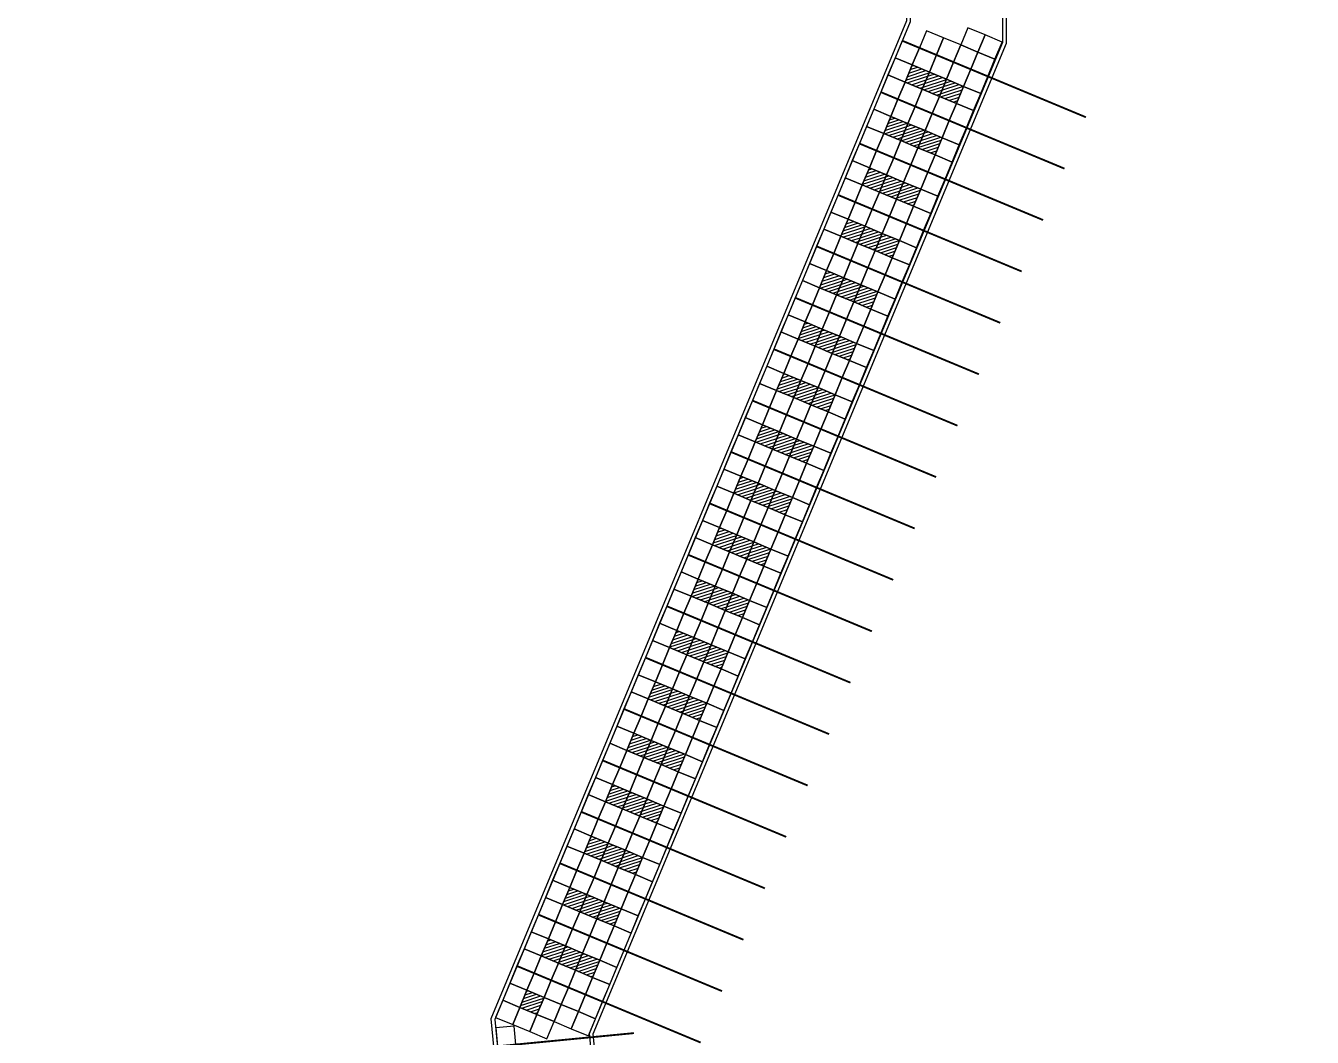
# Model space of a CAD drawing. Extents: x 833816 to 4746262, y -3629782 to -1973088.
# Drawn here: x 1983031 to 2017696, y -2655706 to -2628458 of the extents above; entities that cross this region are included whole.
import ezdxf

# ---------------------------------------------------------------- set-up
doc = ezdxf.new("R2010")
doc.units = 0
doc.header["$LTSCALE"] = 1000
doc.header["$MEASUREMENT"] = 0
doc.layers.add('W-FLOAT_BOWL浮筒', color=253, linetype='Continuous')

# ---------------------------------------------------------------- blocks, each defined once
blk = doc.blocks.new('浮筒')
at = {"layer": 'W-FLOAT_BOWL浮筒'}
blk.add_lwpolyline([(-230.422514301099, -268.1519436870731), (268.1519436870876, -230.4225143010844), (230.422514301099, 268.1519436870876), (-268.1519436870876, 230.422514301099)], close=True, dxfattribs=at)
blk = doc.blocks.new('*U182')
at = {"color": 2, "const_width": 50}
blk.add_lwpolyline([(-2682.074776178459, 0), (2682.074776178459, 0)], dxfattribs=at)
blk = doc.blocks.new('*U179')
at = {"color": 0, "linetype": 'ByBlock', "lineweight": -2, "transparency": 16777216}
for p in [(0, 0), (-9.184850993605149e-14, -1500), (-1.83697019872103e-13, -3000), (-2.755455298081545e-13, -4500), (-3.673940397442059e-13, -6000), (-4.592425496802575e-13, -7500), (-5.51091059616309e-13, -9000), (-6.429395695523604e-13, -10500), (-7.347880794884119e-13, -12000), (-8.266365894244634e-13, -13500), (-9.18485099360515e-13, -15000), (-1.010333609296566e-12, -16500), (-1.102182119232618e-12, -18000), (-1.194030629168669e-12, -19500), (-1.285879139104721e-12, -21000), (-1.377727649040772e-12, -22500), (-1.469576158976824e-12, -24000), (-1.561424668912875e-12, -25500), (-1.653273178848927e-12, -27000)]:
    blk.add_blockref('*U182', p, dxfattribs=at)
blk = doc.blocks.new('空格子')
at = {"layer": 'W-FLOAT_BOWL浮筒'}
h = blk.add_hatch(dxfattribs=at)
h.set_pattern_fill('ANSI31', color=256, scale=50)
h.set_pattern_definition([(45, (0, 0), (-56.12660075668221, 56.12660075668221), [])])
h.paths.add_polyline_path([(218.5956631333102, 262.5550514239585), (-279.9787948548328, 224.8256220379262), (-242.2493654687423, -273.7488359502167), (256.3250925194006, -236.0194065642427)])
blk.add_lwpolyline([(-242.2493654687423, -273.7488359502167), (256.3250925194006, -236.0194065642427), (218.5956631333102, 262.5550514239585), (-279.9787948548328, 224.8256220379262)], close=True, dxfattribs=at)
blk = doc.blocks.new('*U184')
at = {"color": 2, "const_width": 50}
blk.add_lwpolyline([(-1847.664629760897, 0), (1847.664629760664, 0)], dxfattribs=at)
blk = doc.blocks.new('*U185')
at = {"color": 0, "linetype": 'ByBlock', "lineweight": -2, "transparency": 16777216}
for p in [(0, 0), (-9.184850993605149e-14, -1500), (-1.83697019872103e-13, -3000), (-2.755455298081545e-13, -4500), (-3.673940397442059e-13, -6000), (-4.592425496802575e-13, -7500), (-5.51091059616309e-13, -9000), (-6.429395695523604e-13, -10500), (-7.347880794884119e-13, -12000), (-8.266365894244634e-13, -13500), (-9.18485099360515e-13, -15000), (-1.010333609296566e-12, -16500), (-1.102182119232618e-12, -18000), (-1.194030629168669e-12, -19500)]:
    blk.add_blockref('*U184', p, dxfattribs=at)

msp = doc.modelspace()

# ---------------------------------------------------------------- linework, layer by layer
at = {"color": 5}
for points in [[(2011010.421816497, -2538408.236850098), (2010986.101862427, -2585582.841147959), (2006762.259349059, -2589558.570878785), (2006760.584867893, -2628329.062754046), (1995564.871769599, -2655212.673111753), (1997554.129688379, -2675761.137101205), (1983030.898038168, -2685977.620426444), (1992105.502495804, -2698905.523689832), (1997214.96893784, -2695313.388200251), (2011153.237490474, -2695313.388200239), (2011153.237490472, -2692613.388200239), (1998318.96593149, -2692613.388200251), (1991699.926348476, -2683180.456256231), (2000394.224820749, -2677064.382540273), (1998323.44582558, -2655611.813493039), (2009461.018279909, -2628923.867513603), (2009462.209482793, -2590725.143875901), (2017687.443014945, -2582983.068882986), (2017696.397314157, -2565613.976785112), (2013699.55267596, -2559492.336093048), (2013710.848307081, -2537581.648104792)], [(2011053.237490472, -2692713.388200239), (1998266.972587338, -2692713.388200251), (1991560.696843727, -2683156.134176622), (2000289.096645912, -2677016.071607713), (1998221.498139656, -2655596.451348439), (2009361.018904506, -2628903.83681074), (2009362.210830094, -2590681.937938851), (2017587.465285794, -2582939.843251458), (2017596.381973397, -2565643.708231579), (2013599.5373352, -2559522.067539515), (2013610.832511132, -2537612.262502765)], [(2011110.437612445, -2538377.622452124), (2011086.079591578, -2585626.066779487), (2006862.257483084, -2589601.777304041), (2006860.584004517, -2628349.055281984), (1995666.821314832, -2655227.982237695), (1997659.273042361, -2675809.437355874), (1983170.140929511, -2686001.933089148), (1992129.856149009, -2698766.162336376), (1997183.334860298, -2695213.388200251), (2011053.237490474, -2695213.388200239), (2011053.237490472, -2692713.388200239)]]:
    msp.add_lwpolyline(points, dxfattribs=at)

# ---------------------------------------------------------------- block references
for name, p, rotation in [('*U179', (2009120.622131436, -2629891.814444269), 337.3906525848824), ('空格子', (2007064.613410495, -2629841.76512812), 333.0630648960332), ('空格子', (2007526.187165331, -2630033.988094613), 333.0630648960332), ('空格子', (2007987.760920168, -2630226.211061106), 333.0630648960332), ('空格子', (2006487.944511015, -2631226.486392626), 333.0630648960332), ('空格子', (2006949.518265851, -2631418.709359119), 333.0630648960332), ('空格子', (2007411.092020686, -2631610.932325611), 333.0630648960332), ('空格子', (2005911.275611534, -2632611.207657131), 333.0630648960332), ('空格子', (2006372.84936637, -2632803.430623624), 333.0630648960332), ('空格子', (2006834.423121205, -2632995.653590117), 333.0630648960332), ('空格子', (2005334.606712053, -2633995.928921637), 333.0630648960332), ('空格子', (2005796.180466889, -2634188.15188813), 333.0630648960332), ('空格子', (2006257.754221725, -2634380.374854623), 333.0630648960332), ('空格子', (2004757.937812573, -2635380.650186143), 333.0630648960332), ('空格子', (2005219.511567409, -2635572.873152636), 333.0630648960332), ('空格子', (2005681.085322244, -2635765.096119129), 333.0630648960332), ('空格子', (2004181.268913092, -2636765.371450649), 333.0630648960332), ('空格子', (2004642.842667928, -2636957.594417142), 333.0630648960332), ('空格子', (2005104.416422763, -2637149.817383634), 333.0630648960332), ('空格子', (2003604.600013612, -2638150.092715154), 333.0630648960332), ('空格子', (2004066.173768447, -2638342.315681648), 333.0630648960332), ('空格子', (2004527.747523282, -2638534.538648141), 333.0630648960332), ('空格子', (2003027.931114131, -2639534.81397966), 333.0630648960332), ('空格子', (2003489.504868966, -2639727.036946154), 333.0630648960332), ('空格子', (2003951.078623802, -2639919.259912646), 333.0630648960332), ('空格子', (2002451.262214649, -2640919.535244166), 333.0630648960332), ('空格子', (2002912.835969486, -2641111.758210659), 333.0630648960332), ('空格子', (2003374.409724321, -2641303.981177152), 333.0630648960332), ('空格子', (2001874.593315169, -2642304.256508672), 333.0630648960332), ('空格子', (2002336.167070005, -2642496.479475166), 333.0630648960332), ('空格子', (2002797.74082484, -2642688.702441658), 333.0630648960332), ('空格子', (2001297.924415688, -2643688.977773177), 333.0630648960332), ('空格子', (2001759.498170524, -2643881.200739671), 333.0630648960332), ('空格子', (2002221.071925359, -2644073.423706164), 333.0630648960332), ('空格子', (2000721.255516208, -2645073.699037683), 333.0630648960332), ('空格子', (2001182.829271043, -2645265.922004176), 333.0630648960332), ('空格子', (2001644.403025879, -2645458.144970669), 333.0630648960332), ('空格子', (2000144.586616727, -2646458.42030219), 333.0630648960332), ('空格子', (2000606.160371562, -2646650.643268683), 333.0630648960332), ('空格子', (2001067.734126398, -2646842.866235175), 333.0630648960332), ('空格子', (1999567.917717246, -2647843.141566695), 333.0630648960332), ('空格子', (2000029.491472082, -2648035.364533188), 333.0630648960332), ('空格子', (2000491.065226917, -2648227.58749968), 333.0630648960332), ('空格子', (1998991.248817765, -2649227.862831201), 333.0630648960332), ('空格子', (1999452.822572601, -2649420.085797694), 333.0630648960332), ('空格子', (1999914.396327437, -2649612.308764187), 333.0630648960332), ('空格子', (1998414.57991829, -2650612.584095692), 333.0630648960332), ('空格子', (1998876.153673126, -2650804.807062186), 333.0630648960332), ('空格子', (1999337.727427962, -2650997.030028678), 333.0630648960332), ('空格子', (1997837.911018811, -2651997.305360199), 333.0630648960332), ('空格子', (1998299.484773646, -2652189.528326691), 333.0630648960332), ('空格子', (1998761.058528482, -2652381.751293184), 333.0630648960332), ('空格子', (1997261.242119336, -2653382.026624706), 333.0630648960332), ('空格子', (1997722.815874172, -2653574.249591199), 333.0630648960332), ('空格子', (1998184.389629007, -2653766.472557691), 333.0630648960332), ('空格子', (1996684.573219877, -2654766.747889221), 333.0630648960332), ('*U185', (1997583.007380617, -2655771.288222868), 5.513579165402326)]:
    msp.add_blockref(name, p, dxfattribs=dict(rotation=rotation))
at = {"layer": 'W-FLOAT_BOWL浮筒'}
for p, rotation in [((2007435.980193026, -2628918.249603766), 333.0630648960807), ((2008551.350669189, -2628841.121781917), 333.0630648960807), ((2009012.924424023, -2629033.34474841), 333.0630648960807), ((2006782.183471696, -2629187.600392107), 333.0630648960807), ((2007243.757226531, -2629379.823358598), 333.0630648960807), ((2007897.553947861, -2629110.472570259), 333.0630648960807), ((2008359.127702695, -2629302.695536752), 333.0630648960807), ((2006589.960505203, -2629649.174146942), 333.0630648960807), ((2007705.330981368, -2629572.046325093), 333.0630648960807), ((2008820.70145753, -2629494.918503245), 333.0630648960807), ((2008166.904736201, -2629764.269291586), 333.0630648960807), ((2008628.478491037, -2629956.492258079), 333.0630648960807), ((2006397.73753871, -2630110.747901776), 333.0630648960807), ((2006859.311293543, -2630302.97086827), 333.0630648960807), ((2008436.255524542, -2630418.066012914), 333.0630648960807), ((2006205.514572214, -2630572.32165661), 333.0630648960807), ((2006667.088327051, -2630764.544623104), 333.0630648960807), ((2007320.885048379, -2630495.193834763), 333.0630648960807), ((2007782.458803214, -2630687.416801257), 333.0630648960807), ((2006013.291605723, -2631033.895411446), 333.0630648960807), ((2007128.662081887, -2630956.767589598), 333.0630648960807), ((2008244.032558049, -2630879.63976775), 333.0630648960807), ((2007590.23583672, -2631148.990556092), 333.0630648960807), ((2008051.809591556, -2631341.213522585), 333.0630648960807), ((2005821.06863923, -2631495.469166282), 333.0630648960807), ((2006282.642394063, -2631687.692132776), 333.0630648960807), ((2007859.586625063, -2631802.787277419), 333.0630648960807), ((2005628.845672736, -2631957.042921116), 333.0630648960807), ((2006090.41942757, -2632149.26588761), 333.0630648960807), ((2006744.216148899, -2631879.915099268), 333.0630648960807), ((2007205.789903733, -2632072.138065762), 333.0630648960807), ((2005436.622706243, -2632418.616675952), 333.0630648960807), ((2006551.993182406, -2632341.488854105), 333.0630648960807), ((2007667.363658569, -2632264.361032254), 333.0630648960807), ((2007013.56693724, -2632533.711820598), 333.0630648960807), ((2007475.140692076, -2632725.934787088), 333.0630648960807), ((2005244.399739749, -2632880.190430786), 333.0630648960807), ((2005705.973494582, -2633072.413397281), 333.0630648960807), ((2007282.917725582, -2633187.508541923), 333.0630648960807), ((2005052.176773255, -2633341.764185622), 333.0630648960807), ((2005513.750528089, -2633533.987152116), 333.0630648960807), ((2006167.547249418, -2633264.636363774), 333.0630648960807), ((2006629.121004252, -2633456.859330268), 333.0630648960807), ((2004859.953806763, -2633803.337940455), 333.0630648960807), ((2005975.324282925, -2633726.21011861), 333.0630648960807), ((2007090.694759088, -2633649.082296758), 333.0630648960807), ((2006436.898037759, -2633918.433085104), 333.0630648960807), ((2006898.471792596, -2634110.656051595), 333.0630648960807), ((2004667.730840268, -2634264.911695291), 333.0630648960807), ((2005129.304595101, -2634457.134661787), 333.0630648960807), ((2006706.248826102, -2634572.229806428), 333.0630648960807), ((2004475.507873775, -2634726.485450126), 333.0630648960807), ((2004937.081628608, -2634918.708416621), 333.0630648960807), ((2005590.878349937, -2634649.357628279), 333.0630648960807), ((2006052.452104772, -2634841.580594774), 333.0630648960807), ((2004283.284907282, -2635188.05920496), 333.0630648960807), ((2005398.655383444, -2635110.931383116), 333.0630648960807), ((2006514.02585961, -2635033.803561265), 333.0630648960807), ((2005860.229138278, -2635303.154349609), 333.0630648960807), ((2006321.802893116, -2635495.377316099), 333.0630648960807), ((2004091.061940788, -2635649.632959795), 333.0630648960807), ((2004552.63569562, -2635841.855926293), 333.0630648960807), ((2006129.579926621, -2635956.951070935), 333.0630648960807), ((2003898.838974295, -2636111.206714631), 333.0630648960807), ((2004360.412729128, -2636303.429681127), 333.0630648960807), ((2005014.209450457, -2636034.078892786), 333.0630648960807), ((2005475.783205291, -2636226.30185928), 333.0630648960807), ((2003706.616007802, -2636572.780469465), 333.0630648960807), ((2004821.986483964, -2636495.652647622), 333.0630648960807), ((2005937.356960129, -2636418.524825769), 333.0630648960807), ((2005283.560238797, -2636687.875614116), 333.0630648960807), ((2005745.133993635, -2636880.098580604), 333.0630648960807), ((2003514.393041308, -2637034.354224301), 333.0630648960807), ((2003975.96679614, -2637226.577190798), 333.0630648960807), ((2005552.911027141, -2637341.672335439), 333.0630648960807), ((2003322.170074814, -2637495.927979136), 333.0630648960807), ((2003783.743829647, -2637688.150945634), 333.0630648960807), ((2004437.540550976, -2637418.800157291), 333.0630648960807), ((2004899.11430581, -2637611.023123786), 333.0630648960807), ((2003129.947108323, -2637957.501733971), 333.0630648960807), ((2004245.317584483, -2637880.373912128), 333.0630648960807), ((2005360.688060648, -2637803.246090274), 333.0630648960807), ((2004706.891339317, -2638072.596878621), 333.0630648960807), ((2005168.465094155, -2638264.819845108), 333.0630648960807), ((2002937.724141827, -2638419.075488806), 333.0630648960807), ((2003399.29789666, -2638611.298455304), 333.0630648960807), ((2004976.242127661, -2638726.393599943), 333.0630648960807), ((2002745.501175334, -2638880.649243641), 333.0630648960807), ((2003207.074930166, -2639072.872210138), 333.0630648960807), ((2003860.871651495, -2638803.521421796), 333.0630648960807), ((2004322.445406329, -2638995.744388292), 333.0630648960807), ((2002553.278208841, -2639342.222998476), 333.0630648960807), ((2003668.648685002, -2639265.095176633), 333.0630648960807), ((2004784.019161168, -2639187.967354779), 333.0630648960807), ((2004130.222439836, -2639457.318143127), 333.0630648960807), ((2004591.796194674, -2639649.541109615), 333.0630648960807), ((2002361.055242348, -2639803.796753311), 333.0630648960807), ((2002822.628997179, -2639996.01971981), 333.0630648960807), ((2004399.573228182, -2640111.114864448), 333.0630648960807), ((2002168.832275853, -2640265.370508146), 333.0630648960807), ((2002630.406030685, -2640457.593474644), 333.0630648960807), ((2003284.202752014, -2640188.242686302), 333.0630648960807), ((2003745.776506849, -2640380.465652796), 333.0630648960807), ((2001976.60930936, -2640726.944262981), 333.0630648960807), ((2003091.979785522, -2640649.816441139), 333.0630648960807), ((2004207.350261689, -2640572.688619283), 333.0630648960807), ((2003553.553540355, -2640842.039407632), 333.0630648960807), ((2004015.127295193, -2641034.26237412), 333.0630648960807), ((2001784.386342868, -2641188.518017815), 333.0630648960807), ((2002245.960097697, -2641380.740984316), 333.0630648960807), ((2003822.904328701, -2641495.836128954), 333.0630648960807), ((2001592.163376374, -2641650.09177265), 333.0630648960807), ((2002053.737131205, -2641842.31473915), 333.0630648960807), ((2002707.533852533, -2641572.963950808), 333.0630648960807), ((2003169.107607368, -2641765.186917303), 333.0630648960807), ((2001399.94040988, -2642111.665527485), 333.0630648960807), ((2002515.310886041, -2642034.537705645), 333.0630648960807), ((2003630.681362207, -2641957.40988379), 333.0630648960807), ((2002976.884640874, -2642226.760672138), 333.0630648960807), ((2003438.458395714, -2642418.983638625), 333.0630648960807), ((2001207.717443387, -2642573.23928232), 333.0630648960807), ((2001669.291198216, -2642765.462248822), 333.0630648960807), ((2003246.235429221, -2642880.55739346), 333.0630648960807), ((2001015.494476894, -2643034.813037156), 333.0630648960807), ((2001477.068231724, -2643227.036003656), 333.0630648960807), ((2002130.864953053, -2642957.685215314), 333.0630648960807), ((2002592.438707887, -2643149.908181808), 333.0630648960807), ((2000823.2715104, -2643496.386791991), 333.0630648960807), ((2001938.641986561, -2643419.25897015), 333.0630648960807), ((2003054.012462726, -2643342.131148294), 333.0630648960807), ((2002400.215741394, -2643611.481936644), 333.0630648960807), ((2002861.789496235, -2643803.704903129), 333.0630648960807), ((2000631.048543907, -2643957.960546826), 333.0630648960807), ((2001092.622298737, -2644150.183513327), 333.0630648960807), ((2002669.56652974, -2644265.278657964), 333.0630648960807), ((2000438.825577414, -2644419.534301661), 333.0630648960807), ((2000900.399332243, -2644611.757268162), 333.0630648960807), ((2001554.196053572, -2644342.40647982), 333.0630648960807), ((2002015.769808407, -2644534.629446315), 333.0630648960807), ((2000246.60261092, -2644881.108056495), 333.0630648960807), ((2001361.97308708, -2644803.980234656), 333.0630648960807), ((2002477.343563247, -2644726.852412799), 333.0630648960807), ((2001823.546841913, -2644996.20320115), 333.0630648960807), ((2002285.120596753, -2645188.426167634), 333.0630648960807), ((2000054.379644426, -2645342.681811331), 333.0630648960807), ((2000515.953399255, -2645534.904777833), 333.0630648960807), ((2002092.89763026, -2645649.999922469), 333.0630648960807), ((1999862.156677933, -2645804.255566166), 333.0630648960807), ((2000323.730432763, -2645996.478532668), 333.0630648960807), ((2000977.527154091, -2645727.127744326), 333.0630648960807), ((2001439.100908925, -2645919.35071082), 333.0630648960807), ((1999669.933711441, -2646265.829321001), 333.0630648960807), ((2000785.304187598, -2646188.701499161), 333.0630648960807), ((2001900.674663766, -2646111.573677304), 333.0630648960807), ((2001246.877942432, -2646380.924465656), 333.0630648960807), ((2001708.451697273, -2646573.147432139), 333.0630648960807), ((1999477.710744946, -2646727.403075836), 333.0630648960807), ((1999939.284499774, -2646919.626042339), 333.0630648960807), ((2001516.228730778, -2647034.721186974), 333.0630648960807), ((1999285.487778453, -2647188.976830672), 333.0630648960807), ((1999747.061533281, -2647381.199797173), 333.0630648960807), ((2000400.85825461, -2647111.849008832), 333.0630648960807), ((2000862.432009445, -2647304.071975326), 333.0630648960807), ((1999093.26481196, -2647650.550585505), 333.0630648960807), ((2000208.635288117, -2647573.422763668), 333.0630648960807), ((2001324.005764285, -2647496.294941809), 333.0630648960807), ((2000670.209042951, -2647765.645730162), 333.0630648960807), ((2001131.782797794, -2647957.868696644), 333.0630648960807), ((1998901.041845465, -2648112.12434034), 333.0630648960807), ((1999362.615600294, -2648304.347306845), 333.0630648960807), ((2000939.559831299, -2648419.442451479), 333.0630648960807), ((1998708.818878974, -2648573.698095175), 333.0630648960807), ((1999170.392633801, -2648765.92106168), 333.0630648960807), ((1999824.18935513, -2648496.570273337), 333.0630648960807), ((2000285.763109964, -2648688.793239832), 333.0630648960807), ((1998516.59591248, -2649035.271850011), 333.0630648960807), ((1999631.966388637, -2648958.144028174), 333.0630648960807), ((2000093.540143472, -2649150.366994667), 333.0630648960807), ((2000747.336864806, -2648881.016206315), 333.0630648960807), ((1998324.372945986, -2649496.845604844), 333.0630648960807), ((2000555.113898313, -2649342.589961149), 333.0630648960807), ((1998785.946700813, -2649689.068571351), 333.0630648960807), ((2000362.890931821, -2649804.163715984), 333.0630648960807), ((1998132.149979492, -2649958.419359681), 333.0630648960807), ((1998593.723734326, -2650150.642326171), 333.0630648960807), ((1999247.520455649, -2649881.291537843), 333.0630648960807), ((1999709.094210484, -2650073.514504337), 333.0630648960807), ((1997939.927012998, -2650419.993114516), 333.0630648960807), ((1999055.297489162, -2650342.865292666), 333.0630648960807), ((1999516.871243996, -2650535.088259159), 333.0630648960807), ((2000170.667965325, -2650265.73747082), 333.0630648960807), ((1997747.704046506, -2650881.566869349), 333.0630648960807), ((1999978.444998833, -2650727.311225653), 333.0630648960807), ((1998209.277801338, -2651073.789835842), 333.0630648960807), ((1999786.222032339, -2651188.884980488), 333.0630648960807), ((1997555.481080012, -2651343.140624185), 333.0630648960807), ((1998017.054834846, -2651535.363590677), 333.0630648960807), ((1998670.851556174, -2651266.012802335), 333.0630648960807), ((1999132.425311008, -2651458.235768829), 333.0630648960807), ((1997363.258113519, -2651804.71437902), 333.0630648960807), ((1998478.628589682, -2651727.586557171), 333.0630648960807), ((1998940.202344516, -2651919.809523664), 333.0630648960807), ((1999593.999065848, -2651650.458735324), 333.0630648960807), ((1997171.035147026, -2652266.288133855), 333.0630648960807), ((1999401.776099353, -2652112.032490159), 333.0630648960807), ((1997632.608901858, -2652458.511100348), 333.0630648960807), ((1999209.553132859, -2652573.606244994), 333.0630648960807), ((1996978.812180532, -2652727.86188869), 333.0630648960807), ((1997440.385935372, -2652920.084855184), 333.0630648960807), ((1998094.182656694, -2652650.73406684), 333.0630648960807), ((1998555.756411528, -2652842.957033335), 333.0630648960807), ((1996786.589214039, -2653189.435643525), 333.0630648960807), ((1997901.959690208, -2653112.307821678), 333.0630648960807), ((1998363.533445042, -2653304.530788172), 333.0630648960807), ((1999017.330166365, -2653035.17999983), 333.0630648960807), ((1996594.366247546, -2653651.00939836), 333.0630648960807), ((1998825.107199873, -2653496.753754665), 333.0630648960807), ((1997055.940002383, -2653843.232364855), 333.0630648960807), ((1998632.884233379, -2653958.327509499), 333.0630648960807), ((1996402.143281053, -2654112.583153194), 333.0630648960807), ((1996863.717035888, -2654304.806119689), 333.0630648960807), ((1997517.51375722, -2654035.455331347), 333.0630648960807), ((1997979.087512055, -2654227.678297842), 333.0630648960807), ((1996209.920314559, -2654574.156908031), 333.0630648960807), ((1997325.290790721, -2654497.029086182), 333.0630648960807), ((1997786.864545556, -2654689.252052674), 333.0630648960807), ((1998440.661266885, -2654419.901264333), 333.0630648960807), ((1996017.697348066, -2655035.730662866), 333.0630648960807), ((1997133.067824229, -2654958.602841017), 333.0630648960807), ((1998248.438300392, -2654881.47501917), 333.0630648960807), ((1996479.2711029, -2655227.953629358), 333.0630648960807), ((1997594.641579063, -2655150.825807511), 333.0630648960807), ((1998056.215333898, -2655343.048774004), 333.0630648960807), ((1996940.844857734, -2655420.176595852), 333.0630648960807), ((1995967.242027857, -2655676.093215918), 1.185991476615923)]:
    msp.add_blockref('浮筒', p, dxfattribs=dict(at, rotation=rotation))

doc.saveas('drawing.dxf')
